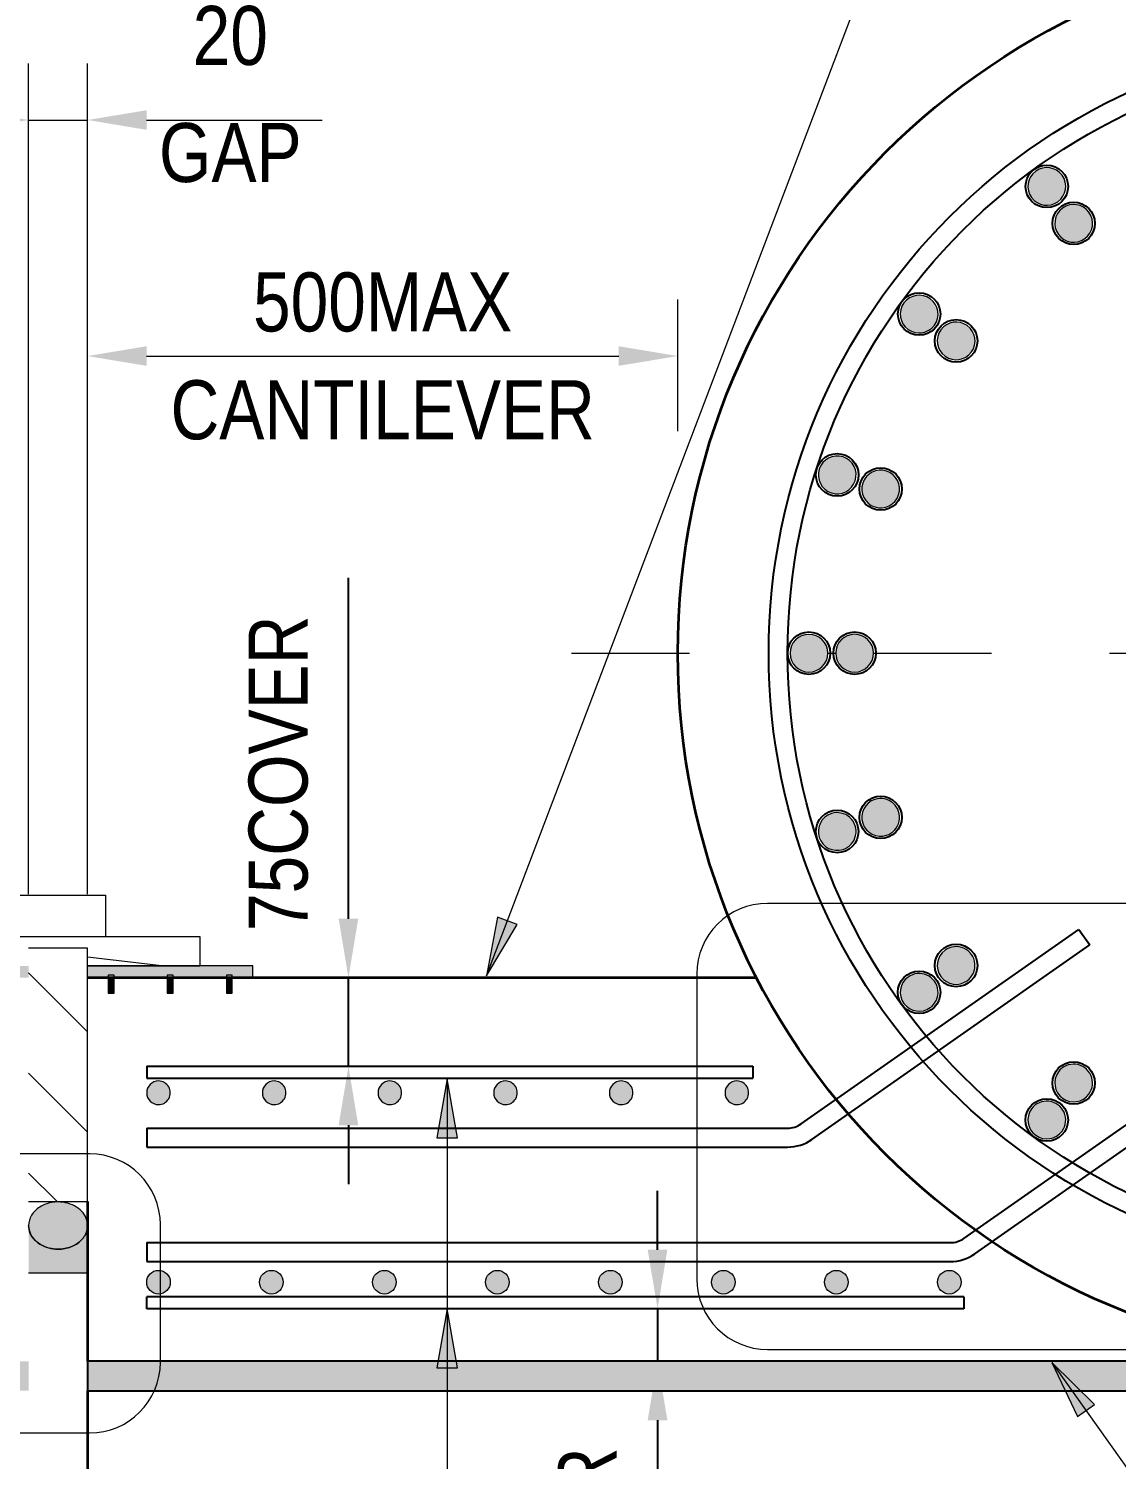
# Model space of a CAD drawing. Header units: metres. Extents: x 0.4 to 22.7, y 0.3 to 4.2.
# Drawn here: x 2.639 to 3.561, y 2.379 to 3.592 of the extents above; entities that cross this region are included whole.
import ezdxf

# ---------------------------------------------------------------- set-up
doc = ezdxf.new("R2010")
doc.units = ezdxf.units.M
doc.linetypes.add('JacobsCenter', pattern=[0.015, 0.009, -0.0015, 0.003, -0.0015])
doc.layers.get('Defpoints').update_dxf_attribs({"color": 41})
for name, color, linetype, lineweight in [('A-ANNO-DIMS', 7, 'Continuous', 9), ('A-ANNO-SYMB', 7, 'Continuous', 9), ('A-DETL', 7, 'Continuous', 13), ('A-DETL-GENF', 7, 'Continuous', 9), ('G-ANNO-TEXT', 7, 'Continuous', 9)]:
    doc.layers.add(name, color=color, linetype=linetype, lineweight=lineweight)
doc.styles.add('Arial Narrow_1', font='ARIALN.TTF', dxfattribs={"height": 0.05})
doc.dimstyles.new('Dimension_Standard_T__mm_', dxfattribs={"dimscale": 0.3048, "dimtxt": 0.051172, "dimasz": 0.164042, "dimexe": 0.15748, "dimexo": 0.098425, "dimgap": 0.065617, "dimtad": 1, "dimdec": 0, "dimlfac": 1000, "dimzin": 0, "dimdsep": 46, "dimtxsty": 'Arial Narrow_1', "dimsah": 1, "dimcen": 0.09, "dimaunit": 1, "dimadec": 4, "dimazin": 0, "dimtfac": 1, "dimtdec": 4, "dimtix": 1, "dimtmove": 0, "dimatfit": 3, "dimfxl": 1, "dimtvp": 1, "dimtolj": 1, "dimtzin": 0, "dimlwd": 18, "dimlwe": 18, "dimarcsym": 2})
doc.dimstyles.new('Dimension_Standard_T__mm__1', dxfattribs={"dimscale": 0.3048, "dimtxt": 0.051172, "dimasz": 0.164042, "dimexe": 0.15748, "dimexo": 0.098425, "dimgap": 0.065617, "dimtad": 1, "dimdec": 0, "dimlfac": 1000, "dimzin": 0, "dimdsep": 46, "dimtxsty": 'Arial Narrow_1', "dimsah": 1, "dimcen": 0.09, "dimaunit": 1, "dimadec": 4, "dimazin": 0, "dimtfac": 1, "dimtdec": 4, "dimtix": 1, "dimtmove": 2, "dimatfit": 3, "dimfxl": 1, "dimtvp": 1, "dimtolj": 1, "dimtzin": 0, "dimlwd": 18, "dimlwe": 18, "dimarcsym": 2})
doc.dimstyles.new('Dimension_Standard_T_REO', dxfattribs={"dimscale": 0.3048, "dimtxt": 0.051172, "dimasz": 0.164042, "dimexe": 0.19685, "dimexo": 0.0625, "dimgap": 0.065617, "dimtad": 1, "dimdec": 0, "dimlfac": 1000, "dimzin": 0, "dimdsep": 46, "dimtxsty": 'Arial Narrow_1', "dimsah": 1, "dimcen": 0.09, "dimaunit": 1, "dimadec": 4, "dimazin": 0, "dimtfac": 1, "dimtdec": 4, "dimtix": 1, "dimtmove": 2, "dimatfit": 3, "dimfxl": 0.19685, "dimfxlon": 1, "dimtvp": 1, "dimtolj": 1, "dimtzin": 0, "dimlwd": 25, "dimlwe": 25, "dimarcsym": 2})

# ---------------------------------------------------------------- blocks, each defined once
blk = doc.blocks.new('S_Det_Reinf_Bar Section_2D - N32-V7-DRG-2873047 - CANTILEVER SHOTCRETE DETAILS AT MOVEMENT JOINTS')
at = {"layer": 'A-DETL-GENF'}
blk.add_hatch(color=256, dxfattribs=at).paths.add_polyline_path([(0, -0.016), (0.0007, -0.0159), (0.0042, -0.0154), (0.008, -0.0138), (0.0114, -0.0112), (0.0142, -0.0072), (0.0156, -0.0034), (0.016, 0.0001), (0.0151, 0.0049), (0.0138, 0.0081), (0.0112, 0.0114), (0.0075, 0.0141), (0.0034, 0.0155), (0.0042, 0.0154), (0.0081, 0.0138), (0.0113, 0.0113), (0.0139, 0.0078), (0.0154, 0.0041), (0.0159, -0.0002), (0.0154, -0.0043), (0.0137, -0.0081), (0.0112, -0.0114), (0.0079, -0.0139), (0.0041, -0.0155), (0, -0.016)])
blk = doc.blocks.new('S_Det_Reinf_Bar Section_2D - N32-V8-DRG-2873047 - CANTILEVER SHOTCRETE DETAILS AT MOVEMENT JOINTS')
at = {"layer": 'A-DETL-GENF'}
blk.add_hatch(color=256, dxfattribs=at).paths.add_polyline_path([(-0.008, -0.0139), (-0.0034, -0.0155), (0.0007, -0.0159), (0.0043, -0.0154), (0.0081, -0.0137), (0.0114, -0.0113), (0.0142, -0.0072), (0.0155, -0.0035), (0.016, 0.0002), (0.0152, 0.0049), (0.0138, 0.0081), (0.0112, 0.0114), (0.008, 0.0139), (0.0035, 0.0155), (-0.0009, 0.0159), (-0.0042, 0.0154), (-0.008, 0.0138), (-0.0113, 0.0113), (-0.0142, 0.0072), (-0.0155, 0.0041), (-0.016, -0.0001), (-0.0151, -0.0049), (-0.0138, -0.0081), (-0.0112, -0.0114), (-0.008, -0.0138)])
at = {"layer": 'A-DETL-GENF', "lineweight": 18}
for start, end in [(360, 180), (180, 360)]:
    blk.add_arc((0, 0), 0.016, start, end, dxfattribs=at)
blk = doc.blocks.new('S_Det_Reinf_Bar Section_2D - N32-V2-DRG-2873047 - CANTILEVER SHOTCRETE DETAILS AT MOVEMENT JOINTS')
at = {"layer": 'A-DETL-GENF'}
blk.add_hatch(color=256, dxfattribs=at).paths.add_polyline_path([(0, -0.016), (0.0041, -0.0155), (0.008, -0.0139), (0.0113, -0.0113), (0.0139, -0.008), (0.0155, -0.0041), (0.016, 0), (0.0155, 0.0041), (0.0139, 0.008), (0.0113, 0.0113), (0.008, 0.0139), (0.0041, 0.0155), (0, 0.016), (-0.0041, 0.0155), (-0.008, 0.0139), (-0.0113, 0.0113), (-0.0139, 0.008), (-0.0155, 0.0041), (-0.016, 0), (-0.0155, -0.0041), (-0.0139, -0.008), (-0.0113, -0.0113), (-0.008, -0.0139), (-0.0041, -0.0155)])
at = {"layer": 'A-DETL-GENF', "lineweight": 18}
for start, end in [(360, 180), (180, 360)]:
    blk.add_arc((0, 0), 0.016, start, end, dxfattribs=at)
blk = doc.blocks.new('S_Det_Reinf_Bar Section_2D - N32-V9-DRG-2873047 - CANTILEVER SHOTCRETE DETAILS AT MOVEMENT JOINTS')
at = {"layer": 'A-DETL-GENF'}
blk.add_hatch(color=256, dxfattribs=at).paths.add_polyline_path([(0, -0.016), (0, -0.016), (0.0042, -0.0154), (0.0086, -0.0134), (0.0114, -0.0112), (0.0139, -0.0079), (0.0155, -0.004), (0.016, 0.0001), (0.0151, 0.0049), (0.0138, 0.0081), (0.0112, 0.0114), (0.0079, 0.0139), (0.0041, 0.0155), (0.0042, 0.0154), (0.0081, 0.0138), (0.0113, 0.0113), (0.0139, 0.0078), (0.0154, 0.0041), (0.0159, -0.0007), (0.0151, -0.0049), (0.0137, -0.0081), (0.0106, -0.0118), (0.0072, -0.0142), (0.0035, -0.0155), (0, -0.016)])
blk = doc.blocks.new('S_Det_Reinf_Bar Section_2D - N32-V6-DRG-2873047 - CANTILEVER SHOTCRETE DETAILS AT MOVEMENT JOINTS')
at = {"layer": 'A-DETL-GENF'}
blk.add_hatch(color=256, dxfattribs=at).paths.add_polyline_path([(-0.0041, -0.0155), (0.0001, -0.016), (0.0043, -0.0154), (0.0081, -0.0137), (0.0114, -0.0112), (0.014, -0.0076), (0.0155, -0.0041), (0.016, 0.0002), (0.0155, 0.0041), (0.0138, 0.0081), (0.0112, 0.0114), (0.008, 0.0139), (0.0041, 0.0155), (0, 0.016), (-0.0042, 0.0154), (-0.008, 0.0138), (-0.0113, 0.0113), (-0.0139, 0.0079), (-0.0155, 0.004), (-0.016, -0.0001), (-0.0154, -0.0043), (-0.0138, -0.0081), (-0.0107, -0.0118), (-0.0079, -0.0139), (-0.0042, -0.0154)])
at = {"layer": 'A-DETL-GENF', "lineweight": 18}
for start, end in [(360, 180), (180, 360)]:
    blk.add_arc((0, 0), 0.016, start, end, dxfattribs=at)
blk = doc.blocks.new('S_Det_Reinf_Bar Section_2D - N32-V10-DRG-2873047 - CANTILEVER SHOTCRETE DETAILS AT MOVEMENT JOINTS')
at = {"layer": 'A-DETL-GENF'}
blk.add_hatch(color=256, dxfattribs=at).paths.add_polyline_path([(-0.0139, -0.008), (-0.0113, -0.0113), (-0.0078, -0.014), (-0.0041, -0.0155), (0, -0.016), (0.0041, -0.0155), (0.008, -0.0139), (0.0113, -0.0113), (0.014, -0.0076), (0.0155, -0.0041), (0.0159, 0.0008), (0.0155, 0.0041), (0.0139, 0.008), (0.0113, 0.0113), (0.008, 0.0139), (0.0041, 0.0155), (-0.0006, 0.0159), (-0.0041, 0.0155), (-0.008, 0.0139), (-0.0113, 0.0113), (-0.0139, 0.008), (-0.0155, 0.0041), (-0.016, 0), (-0.0155, -0.0041)])
at = {"layer": 'A-DETL-GENF', "lineweight": 18}
for start, end in [(360, 180), (180, 360)]:
    blk.add_arc((0, 0), 0.016, start, end, dxfattribs=at)
blk = doc.blocks.new('S_Det_Reinf_Bar Section_2D - N32-V11-DRG-2873047 - CANTILEVER SHOTCRETE DETAILS AT MOVEMENT JOINTS')
at = {"layer": 'A-DETL-GENF'}
h = blk.add_hatch(color=256, dxfattribs=at)
h.paths.add_polyline_path([(0.0154, 0.0043), (0.0138, 0.0081), (0.0112, 0.0114), (0.0079, 0.0139), (0.0041, 0.0155), (0.0042, 0.0154), (0.0081, 0.0138), (0.0113, 0.0113), (0.0139, 0.0078), (0.0154, 0.0041)])
h.paths.add_polyline_path([(0, -0.016), (0, -0.016), (0.0042, -0.0154), (0.008, -0.0138), (0.0114, -0.0112), (0.0139, -0.0079), (0.0155, -0.004), (0.016, 0.0003), (0.0159, -0.0002), (0.0154, -0.0042), (0.0137, -0.0081), (0.0112, -0.0114), (0.0079, -0.0139), (0.0041, -0.0155), (0, -0.016)])
blk = doc.blocks.new('S_Det_Reinf_Bar Section_2D - N32-V12-DRG-2873047 - CANTILEVER SHOTCRETE DETAILS AT MOVEMENT JOINTS')
at = {"layer": 'A-DETL-GENF'}
blk.add_hatch(color=256, dxfattribs=at).paths.add_polyline_path([(-0.016, 0), (-0.0154, -0.0043), (-0.0138, -0.0081), (-0.0112, -0.0114), (-0.0072, -0.0142), (-0.0041, -0.0155), (0.0001, -0.016), (0.0043, -0.0154), (0.0081, -0.0137), (0.0114, -0.0113), (0.014, -0.0078), (0.0155, -0.0039), (0.016, 0.0002), (0.0155, 0.0041), (0.0138, 0.0081), (0.0112, 0.0114), (0.008, 0.0139), (0.0041, 0.0155), (0, 0.016), (-0.0042, 0.0154), (-0.008, 0.0138), (-0.0113, 0.0113), (-0.0139, 0.0079), (-0.0155, 0.0041), (-0.016, 0.0003)])
at = {"layer": 'A-DETL-GENF', "lineweight": 18}
for start, end in [(360, 180), (180, 360)]:
    blk.add_arc((0, 0), 0.016, start, end, dxfattribs=at)
blk = doc.blocks.new('S_Det_Reinf_Bar Section_2D - N32-V13-DRG-2873047 - CANTILEVER SHOTCRETE DETAILS AT MOVEMENT JOINTS')
at = {"layer": 'A-DETL-GENF'}
blk.add_hatch(color=256, dxfattribs=at).paths.add_polyline_path([(0, 0.016), (0.0042, 0.0154), (0.0081, 0.0138), (0.0113, 0.0113), (0.0139, 0.0078), (0.0154, 0.0041), (0.0159, -0.0002), (0.0154, -0.0042), (0.0137, -0.0081), (0.0112, -0.0114), (0.0079, -0.0139), (0.0041, -0.0155), (0.0042, -0.0154), (0.008, -0.0138), (0.0114, -0.0112), (0.0139, -0.0079), (0.0155, -0.004), (0.016, 0.0001), (0.0154, 0.0043), (0.0138, 0.0081), (0.0112, 0.0114), (0.0079, 0.0139), (0.0041, 0.0155), (0, 0.016)])
at = {"layer": 'A-DETL-GENF', "lineweight": 18}
blk.add_arc((0, 0), 0.016, 59.623, 60, dxfattribs=at)
blk = doc.blocks.new('S_Det_Reinf_Bar Section_2D - N32-V14-DRG-2873047 - CANTILEVER SHOTCRETE DETAILS AT MOVEMENT JOINTS')
at = {"layer": 'A-DETL-GENF'}
blk.add_hatch(color=256, dxfattribs=at).paths.add_polyline_path([(0, 0.016), (0.0042, 0.0154), (0.0081, 0.0138), (0.0113, 0.0113), (0.0139, 0.0078), (0.0154, 0.0041), (0.0159, -0.0002), (0.0154, -0.0043), (0.0137, -0.0081), (0.0112, -0.0114), (0.0079, -0.0139), (0.0041, -0.0155), (0.0042, -0.0154), (0.008, -0.0138), (0.0114, -0.0112), (0.0142, -0.0072), (0.0156, -0.0034), (0.016, 0.0001), (0.0151, 0.0049), (0.0138, 0.0081), (0.0112, 0.0114), (0.0075, 0.0141), (0.0034, 0.0155), (0, 0.016)])
blk = doc.blocks.new('S_Det_Reinf_Bar Section_2D - N32-V15-DRG-2873047 - CANTILEVER SHOTCRETE DETAILS AT MOVEMENT JOINTS')
at = {"layer": 'A-DETL-GENF'}
blk.add_hatch(color=256, dxfattribs=at).paths.add_polyline_path([(-0.0139, 0.008), (-0.0155, 0.0041), (-0.016, -0.0001), (-0.0151, -0.0049), (-0.0138, -0.0081), (-0.0112, -0.0114), (-0.0079, -0.0139), (-0.0034, -0.0155), (0.0008, -0.0159), (0.0043, -0.0154), (0.0081, -0.0137), (0.0114, -0.0113), (0.0142, -0.0072), (0.0155, -0.0035), (0.016, 0.0002), (0.0152, 0.0049), (0.0138, 0.0081), (0.0112, 0.0114), (0.008, 0.0139), (0.0035, 0.0155), (-0.0009, 0.0159), (-0.0042, 0.0154), (-0.008, 0.0138), (-0.0113, 0.0113), (-0.0132, 0.0088)])
at = {"layer": 'A-DETL-GENF', "lineweight": 18}
for start, end in [(360, 180), (180, 360)]:
    blk.add_arc((0, 0), 0.016, start, end, dxfattribs=at)
blk = doc.blocks.new('S_Det_Reinf_Bar Section_2D - N32-V16-DRG-2873047 - CANTILEVER SHOTCRETE DETAILS AT MOVEMENT JOINTS')
at = {"layer": 'A-DETL-GENF'}
blk.add_hatch(color=256, dxfattribs=at).paths.add_polyline_path([(-0.0139, 0.008), (-0.0155, 0.0041), (-0.016, 0), (-0.0155, -0.0041), (-0.0139, -0.008), (-0.0113, -0.0113), (-0.008, -0.0139), (-0.0035, -0.0155), (0.0007, -0.0159), (0.0041, -0.0155), (0.008, -0.0139), (0.0113, -0.0113), (0.0142, -0.0072), (0.0155, -0.0035), (0.016, 0), (0.0152, 0.0049), (0.0139, 0.008), (0.0113, 0.0113), (0.008, 0.0139), (0.0035, 0.0155), (0, 0.016), (-0.0041, 0.0155), (-0.008, 0.0139), (-0.0113, 0.0113)])
at = {"layer": 'A-DETL-GENF', "lineweight": 18}
for start, end in [(360, 180), (180, 360)]:
    blk.add_arc((0, 0), 0.016, start, end, dxfattribs=at)
blk = doc.blocks.new('S_Det_Reinf_Bar Section_2D - N32-V17-DRG-2873047 - CANTILEVER SHOTCRETE DETAILS AT MOVEMENT JOINTS')
at = {"layer": 'A-DETL-GENF'}
blk.add_hatch(color=256, dxfattribs=at).paths.add_polyline_path([(0, 0.016), (0.0042, 0.0154), (0.0081, 0.0138), (0.0113, 0.0113), (0.014, 0.0077), (0.0154, 0.0041), (0.0159, -0.0007), (0.0151, -0.0049), (0.0137, -0.0081), (0.0106, -0.0118), (0.0072, -0.0142), (0.0041, -0.0155), (0.0042, -0.0154), (0.0086, -0.0134), (0.0114, -0.0112), (0.0139, -0.0079), (0.0155, -0.004), (0.016, 0.0001), (0.0154, 0.0043), (0.0138, 0.0081), (0.0112, 0.0114), (0.0079, 0.0139), (0.0041, 0.0155), (0, 0.016)])
at = {"layer": 'A-DETL-GENF', "lineweight": 18}
blk.add_arc((0, 0), 0.016, 344.7833, 345, dxfattribs=at)
blk = doc.blocks.new('Repeating Detail - Reo Dot_Scale 20_Section-1695671-DRG-2873047 - CANTILEVER SHOTCRETE DETAILS AT MOVEMENT JOINTS')
at = {"layer": 'A-DETL-GENF'}
for points in [[(0.01, 0.67), (0.0097, 0.6674), (0.0087, 0.665), (0.0071, 0.6629), (0.005, 0.6613), (0.0026, 0.6603), (0, 0.66), (-0.0026, 0.6603), (-0.005, 0.6613), (-0.0071, 0.6629), (-0.0087, 0.665), (-0.0097, 0.6674), (-0.01, 0.67), (-0.0097, 0.6726), (-0.0087, 0.675), (-0.0071, 0.6771), (-0.005, 0.6787), (-0.0026, 0.6797), (0, 0.68), (0.0026, 0.6797), (0.005, 0.6787), (0.0071, 0.6771), (0.0087, 0.675), (0.0097, 0.6726)], [(0.01, 0.5743), (0.0097, 0.5717), (0.0087, 0.5693), (0.0071, 0.5672), (0.005, 0.5656), (0.0026, 0.5646), (0, 0.5643), (-0.0026, 0.5646), (-0.005, 0.5656), (-0.0071, 0.5672), (-0.0087, 0.5693), (-0.0097, 0.5717), (-0.01, 0.5743), (-0.0097, 0.5769), (-0.0087, 0.5793), (-0.0071, 0.5814), (-0.005, 0.5829), (-0.0026, 0.5839), (0, 0.5843), (0.0026, 0.5839), (0.005, 0.5829), (0.0071, 0.5814), (0.0087, 0.5793), (0.0097, 0.5769)], [(0.01, 0.4786), (0.0097, 0.476), (0.0087, 0.4736), (0.0071, 0.4715), (0.005, 0.4699), (0.0026, 0.4689), (0, 0.4686), (-0.0026, 0.4689), (-0.005, 0.4699), (-0.0071, 0.4715), (-0.0087, 0.4736), (-0.0097, 0.476), (-0.01, 0.4786), (-0.0097, 0.4812), (-0.0087, 0.4836), (-0.0071, 0.4856), (-0.005, 0.4872), (-0.0026, 0.4882), (0, 0.4886), (0.0026, 0.4882), (0.005, 0.4872), (0.0071, 0.4856), (0.0087, 0.4836), (0.0097, 0.4812)], [(0.01, 0.3829), (0.0097, 0.3803), (0.0087, 0.3779), (0.0071, 0.3758), (0.005, 0.3742), (0.0026, 0.3732), (0, 0.3729), (-0.0026, 0.3732), (-0.005, 0.3742), (-0.0071, 0.3758), (-0.0087, 0.3779), (-0.0097, 0.3803), (-0.01, 0.3829), (-0.0097, 0.3854), (-0.0087, 0.3879), (-0.0071, 0.3899), (-0.005, 0.3915), (-0.0026, 0.3925), (0, 0.3929), (0.0026, 0.3925), (0.005, 0.3915), (0.0071, 0.3899), (0.0087, 0.3879), (0.0097, 0.3854)], [(0.01, 0.2871), (0.0097, 0.2846), (0.0087, 0.2821), (0.0071, 0.2801), (0.005, 0.2785), (0.0026, 0.2775), (0, 0.2771), (-0.0026, 0.2775), (-0.005, 0.2785), (-0.0071, 0.2801), (-0.0087, 0.2821), (-0.0097, 0.2846), (-0.01, 0.2871), (-0.0097, 0.2897), (-0.0087, 0.2921), (-0.0071, 0.2942), (-0.005, 0.2958), (-0.0026, 0.2968), (0, 0.2971), (0.0026, 0.2968), (0.005, 0.2958), (0.0071, 0.2942), (0.0087, 0.2921), (0.0097, 0.2897)], [(0.01, 0.1914), (0.0097, 0.1888), (0.0087, 0.1864), (0.0071, 0.1844), (0.005, 0.1828), (0.0026, 0.1818), (0, 0.1814), (-0.0026, 0.1818), (-0.005, 0.1828), (-0.0071, 0.1844), (-0.0087, 0.1864), (-0.0097, 0.1888), (-0.01, 0.1914), (-0.0097, 0.194), (-0.0087, 0.1964), (-0.0071, 0.1985), (-0.005, 0.2001), (-0.0026, 0.2011), (0, 0.2014), (0.0026, 0.2011), (0.005, 0.2001), (0.0071, 0.1985), (0.0087, 0.1964), (0.0097, 0.194)], [(0.01, 0.0957), (0.0097, 0.0931), (0.0087, 0.0907), (0.0071, 0.0886), (0.005, 0.0871), (0.0026, 0.0861), (0, 0.0857), (-0.0026, 0.0861), (-0.005, 0.0871), (-0.0071, 0.0886), (-0.0087, 0.0907), (-0.0097, 0.0931), (-0.01, 0.0957), (-0.0097, 0.0983), (-0.0087, 0.1007), (-0.0071, 0.1028), (-0.005, 0.1044), (-0.0026, 0.1054), (0, 0.1057), (0.0026, 0.1054), (0.005, 0.1044), (0.0071, 0.1028), (0.0087, 0.1007), (0.0097, 0.0983)], [(0.01, 0), (0.0097, -0.0026), (0.0087, -0.005), (0.0071, -0.0071), (0.005, -0.0087), (0.0026, -0.0097), (0, -0.01), (-0.0026, -0.0097), (-0.005, -0.0087), (-0.0071, -0.0071), (-0.0087, -0.005), (-0.0097, -0.0026), (-0.01, 0), (-0.0097, 0.0026), (-0.0087, 0.005), (-0.0071, 0.0071), (-0.005, 0.0087), (-0.0026, 0.0097), (0, 0.01), (0.0026, 0.0097), (0.005, 0.0087), (0.0071, 0.0071), (0.0087, 0.005), (0.0097, 0.0026)]]:
    blk.add_hatch(color=256, dxfattribs=at).paths.add_polyline_path(points)
for centre, start, end in [((0, 0.67), 360, 180), ((0, 0.67), 180, 360), ((0, 0.5743), 360, 180), ((0, 0.5743), 180, 360), ((0, 0.4786), 360, 180), ((0, 0.4786), 180, 360), ((0, 0.3829), 360, 180), ((0, 0.3829), 180, 360), ((0, 0.2871), 360, 180), ((0, 0.2871), 180, 360), ((0, 0.1914), 360, 180), ((0, 0.1914), 180, 360), ((0, 0.0957), 360, 180), ((0, 0.0957), 180, 360), ((0, 0), 360, 180), ((0, 0), 180, 360)]:
    blk.add_arc(centre, 0.01, start, end, dxfattribs=at)
blk = doc.blocks.new('Repeating Detail - Reo Dot_Scale 20_Section-V31-DRG-2873047 - CANTILEVER SHOTCRETE DETAILS AT MOVEMENT JOINTS')
at = {"layer": 'A-DETL-GENF'}
for points in [[(-0.01, 0.49), (-0.0097, 0.4874), (-0.0087, 0.485), (-0.0071, 0.4829), (-0.005, 0.4813), (-0.0026, 0.4803), (0, 0.48), (0.0026, 0.4803), (0.005, 0.4813), (0.0071, 0.4829), (0.0087, 0.485), (0.0097, 0.4874), (0.01, 0.49), (0.0097, 0.4926), (0.0087, 0.495), (0.0071, 0.4971), (0.005, 0.4987), (0.0026, 0.4997), (0, 0.5), (-0.0026, 0.4997), (-0.005, 0.4987), (-0.0071, 0.4971), (-0.0087, 0.495), (-0.0097, 0.4926)], [(-0.01, 0.392), (-0.0097, 0.3894), (-0.0087, 0.387), (-0.0071, 0.3849), (-0.005, 0.3833), (-0.0026, 0.3823), (0, 0.382), (0.0026, 0.3823), (0.005, 0.3833), (0.0071, 0.3849), (0.0087, 0.387), (0.0097, 0.3894), (0.01, 0.392), (0.0097, 0.3946), (0.0087, 0.397), (0.0071, 0.3991), (0.005, 0.4007), (0.0026, 0.4017), (0, 0.402), (-0.0026, 0.4017), (-0.005, 0.4007), (-0.0071, 0.3991), (-0.0087, 0.397), (-0.0097, 0.3946)], [(-0.01, 0.294), (-0.0097, 0.2914), (-0.0087, 0.289), (-0.0071, 0.2869), (-0.005, 0.2853), (-0.0026, 0.2843), (0, 0.284), (0.0026, 0.2843), (0.005, 0.2853), (0.0071, 0.2869), (0.0087, 0.289), (0.0097, 0.2914), (0.01, 0.294), (0.0097, 0.2966), (0.0087, 0.299), (0.0071, 0.3011), (0.005, 0.3027), (0.0026, 0.3037), (0, 0.304), (-0.0026, 0.3037), (-0.005, 0.3027), (-0.0071, 0.3011), (-0.0087, 0.299), (-0.0097, 0.2966)], [(-0.01, 0.196), (-0.0097, 0.1934), (-0.0087, 0.191), (-0.0071, 0.1889), (-0.005, 0.1873), (-0.0026, 0.1863), (0, 0.186), (0.0026, 0.1863), (0.005, 0.1873), (0.0071, 0.1889), (0.0087, 0.191), (0.0097, 0.1934), (0.01, 0.196), (0.0097, 0.1986), (0.0087, 0.201), (0.0071, 0.2031), (0.005, 0.2047), (0.0026, 0.2057), (0, 0.206), (-0.0026, 0.2057), (-0.005, 0.2047), (-0.0071, 0.2031), (-0.0087, 0.201), (-0.0097, 0.1986)], [(-0.01, 0.098), (-0.0097, 0.0954), (-0.0087, 0.093), (-0.0071, 0.0909), (-0.005, 0.0893), (-0.0026, 0.0883), (0, 0.088), (0.0026, 0.0883), (0.005, 0.0893), (0.0071, 0.0909), (0.0087, 0.093), (0.0097, 0.0954), (0.01, 0.098), (0.0097, 0.1006), (0.0087, 0.103), (0.0071, 0.1051), (0.005, 0.1067), (0.0026, 0.1077), (0, 0.108), (-0.0026, 0.1077), (-0.005, 0.1067), (-0.0071, 0.1051), (-0.0087, 0.103), (-0.0097, 0.1006)], [(-0.01, 0), (-0.0097, -0.0026), (-0.0087, -0.005), (-0.0071, -0.0071), (-0.005, -0.0087), (-0.0026, -0.0097), (0, -0.01), (0.0026, -0.0097), (0.005, -0.0087), (0.0071, -0.0071), (0.0087, -0.005), (0.0097, -0.0026), (0.01, 0), (0.0097, 0.0026), (0.0087, 0.005), (0.0071, 0.0071), (0.005, 0.0087), (0.0026, 0.0097), (0, 0.01), (-0.0026, 0.0097), (-0.005, 0.0087), (-0.0071, 0.0071), (-0.0087, 0.005), (-0.0097, 0.0026)]]:
    blk.add_hatch(color=256, dxfattribs=at).paths.add_polyline_path(points)
for centre, start, end in [((0, 0.49), 360, 180), ((0, 0.49), 180, 360), ((0, 0.392), 360, 180), ((0, 0.392), 180, 360), ((0, 0.294), 360, 180), ((0, 0.294), 180, 360), ((0, 0.196), 360, 180), ((0, 0.196), 180, 360), ((0, 0.098), 360, 180), ((0, 0.098), 180, 360), ((0, 0), 360, 180), ((0, 0), 180, 360)]:
    blk.add_arc(centre, 0.01, start, end, dxfattribs=at)
blk = doc.blocks.new('DIMBLOCK1-DRG-2873047 - CANTILEVER SHOTCRETE DETAILS AT MOVEMENT JOINTS')
at = {"layer": 'A-ANNO-DIMS', "color": 0, "lineweight": 18, "transparency": 16777216}
for p, q in [((2.6885, 2.8589), (2.6885, 3.3628)), ((3.1885, 3.2512), (3.1885, 3.3628)), ((2.7385, 3.3148), (3.1385, 3.3148))]:
    blk.add_line(p, q, dxfattribs=at)
at = {"layer": 'A-ANNO-DIMS', "color": 0, "transparency": 16777216}
for points in [[(2.7385, 3.3231), (2.7385, 3.3065), (2.6885, 3.3148)], [(3.1385, 3.3231), (3.1385, 3.3065), (3.1885, 3.3148)]]:
    blk.add_solid(points, dxfattribs=at)
at = {"layer": 'Defpoints', "color": 0, "transparency": 16777216}
for p in [(3.1885, 3.3148), (3.1885, 3.2212), (2.6885, 2.8289)]:
    blk.add_point(p, dxfattribs=at)
at = {"layer": 'A-ANNO-DIMS', "color": 0, "lineweight": 18, "transparency": 16777216, "char_height": 0.05, "width": 0.43179, "attachment_point": 5, "style": 'Arial Narrow_1'}
for s, insert in [('\\A1;500MAX', (2.9385, 3.3603)), ('\\A1;CANTILEVER', (2.9385, 3.2689))]:
    blk.add_mtext(s, dxfattribs=dict(at, insert=insert))
blk = doc.blocks.new('DIMBLOCK2-DRG-2873047 - CANTILEVER SHOTCRETE DETAILS AT MOVEMENT JOINTS')
at = {"layer": 'A-ANNO-DIMS', "color": 0, "lineweight": 18, "transparency": 16777216}
for p, q in [((2.6385, 2.8589), (2.6385, 3.5628)), ((2.6885, 2.8589), (2.6885, 3.5628)), ((2.5885, 3.5148), (2.5385, 3.5148)), ((2.6385, 3.5148), (2.6885, 3.5148)), ((2.7385, 3.5148), (2.7885, 3.5148))]:
    blk.add_line(p, q, dxfattribs=at)
at = {"layer": 'A-ANNO-DIMS', "color": 0, "transparency": 16777216}
for points in [[(2.5885, 3.5231), (2.5885, 3.5065), (2.6385, 3.5148)], [(2.7385, 3.5231), (2.7385, 3.5065), (2.6885, 3.5148)]]:
    blk.add_solid(points, dxfattribs=at)
at = {"layer": 'Defpoints', "color": 0, "transparency": 16777216}
for p in [(2.6885, 3.5148), (2.6385, 2.8289), (2.6885, 2.8289)]:
    blk.add_point(p, dxfattribs=at)
at = {"layer": 'A-ANNO-DIMS', "color": 0, "lineweight": 18, "transparency": 16777216, "insert": (2.8094, 3.5861), "char_height": 0.05, "width": 0.14523, "attachment_point": 5, "line_spacing_factor": 0.974696, "style": 'Arial Narrow_1'}
blk.add_mtext('\\A1;20\u200e', dxfattribs=at)
at = {"layer": 'A-ANNO-DIMS', "color": 0, "lineweight": 18, "transparency": 16777216, "insert": (2.8094, 3.4869), "char_height": 0.05, "width": 0.14523, "attachment_point": 5, "style": 'Arial Narrow_1'}
blk.add_mtext('\\A1;GAP', dxfattribs=at)
blk = doc.blocks.new('DIMBLOCK3-DRG-2873047 - CANTILEVER SHOTCRETE DETAILS AT MOVEMENT JOINTS')
at = {"layer": 'A-ANNO-DIMS', "color": 0, "lineweight": 25, "transparency": 16777216}
for p, q in [((2.9095, 2.838), (2.9095, 2.888)), ((2.8866, 2.788), (2.9695, 2.788)), ((2.9095, 2.713), (2.9095, 2.788)), ((2.8866, 2.713), (2.9695, 2.713)), ((2.9095, 2.663), (2.9095, 2.613))]:
    blk.add_line(p, q, dxfattribs=at)
at = {"layer": 'A-ANNO-DIMS', "color": 0, "transparency": 16777216}
for points in [[(2.9012, 2.838), (2.9178, 2.838), (2.9095, 2.788)], [(2.9012, 2.663), (2.9178, 2.663), (2.9095, 2.713)]]:
    blk.add_solid(points, dxfattribs=at)
at = {"layer": 'Defpoints', "color": 0, "transparency": 16777216}
for p in [(2.8495, 2.788), (2.9095, 2.788), (2.8495, 2.713)]:
    blk.add_point(p, dxfattribs=at)
at = {"layer": 'A-ANNO-DIMS', "color": 0, "lineweight": 25, "transparency": 16777216, "insert": (2.8249, 2.8276), "char_height": 0.05, "width": 0.340169, "attachment_point": 1, "rotation": 90, "line_spacing_factor": 0.974696, "style": 'Arial Narrow_1'}
blk.add_mtext('\\A1;75COVER', dxfattribs=at)
blk = doc.blocks.new('DIMBLOCK4-DRG-2873047 - CANTILEVER SHOTCRETE DETAILS AT MOVEMENT JOINTS')
at = {"layer": 'A-ANNO-DIMS', "color": 0, "lineweight": 25, "transparency": 16777216}
for p, q in [((3.1714, 2.5575), (3.1714, 2.6075)), ((3.1849, 2.5075), (3.1114, 2.5075)), ((3.1714, 2.5075), (3.1714, 2.463)), ((3.1849, 2.463), (3.1114, 2.463)), ((3.1714, 2.413), (3.1714, 2.363))]:
    blk.add_line(p, q, dxfattribs=at)
at = {"layer": 'A-ANNO-DIMS', "color": 0, "transparency": 16777216}
for points in [[(3.163, 2.5575), (3.1797, 2.5575), (3.1714, 2.5075)], [(3.163, 2.413), (3.1797, 2.413), (3.1714, 2.463)]]:
    blk.add_solid(points, dxfattribs=at)
at = {"layer": 'Defpoints', "color": 0, "transparency": 16777216}
for p in [(3.2314, 2.5075), (3.1714, 2.463), (3.2314, 2.463)]:
    blk.add_point(p, dxfattribs=at)
at = {"layer": 'A-ANNO-DIMS', "color": 0, "lineweight": 25, "transparency": 16777216, "insert": (3.0867, 2.1227), "char_height": 0.05, "width": 0.340169, "attachment_point": 1, "rotation": 90, "line_spacing_factor": 0.974696, "style": 'Arial Narrow_1'}
blk.add_mtext('\\A1;45COVER', dxfattribs=at)

msp = doc.modelspace()

# ---------------------------------------------------------------- hatches: boundary and pattern name
at = {"layer": 'A-DETL-GENF', "true_color": 0x808080}
h = msp.add_hatch(color=8, dxfattribs=at)
h.paths.add_polyline_path([(3.7885465, 2.4379995), (3.8332463, 2.4396061), (3.8774933, 2.4443611), (3.9213986, 2.4522887), (3.9646294, 2.4633164), (4.0069595, 2.4774116), (4.0481809, 2.4944795), (4.0880742, 2.5144555), (4.126447, 2.5372161), (4.1630914, 2.5626661), (4.1978345, 2.590656), (4.230484, 2.6210621), (4.26089, 2.6537116), (4.2888799, 2.6884546), (4.31433, 2.725099), (4.3370906, 2.7634718), (4.3570665, 2.8033651), (4.3741344, 2.8445865), (4.3882296, 2.8869167), (4.3992574, 2.9301475), (4.4071849, 2.9740527), (4.4120042, 3.0200878), (4.4135465, 3.0629995), (4.3885465, 3.0629995), (4.3868121, 3.0182998), (4.3824394, 2.9776106), (4.374829, 2.9354616), (4.3642423, 2.89396), (4.3507109, 2.8533231), (4.3343257, 2.8137505), (4.3151488, 2.7754529), (4.2932987, 2.738615), (4.2688666, 2.7034364), (4.2419963, 2.6700831), (4.2128065, 2.6387396), (4.181463, 2.6095498), (4.1481096, 2.5826794), (4.112931, 2.5582474), (4.0760931, 2.5363973), (4.0377955, 2.5172203), (3.998223, 2.5008352), (3.9575861, 2.4873037), (3.9160845, 2.4767171), (3.8739354, 2.4691067), (3.8314583, 2.4645418), (3.7885465, 2.4629995), (2.6885465, 2.4629995), (2.6885465, 2.4379995), (3.5377341, 2.4379995)])
h.paths.add_polyline_path([(2.6385465, 2.4379995), (2.6385465, 2.4629995), (1.7385465, 2.4629995), (1.6992108, 2.4645412), (1.6638312, 2.4683433), (1.6269508, 2.4750024), (1.5906369, 2.4842657), (1.5550796, 2.4961057), (1.5204537, 2.5104427), (1.4869433, 2.5272225), (1.4527451, 2.5477061), (1.4239288, 2.5677195), (1.3947447, 2.591231), (1.3673191, 2.6167721), (1.341778, 2.6441976), (1.3182665, 2.6733818), (1.2968884, 2.7041631), (1.2777696, 2.7363963), (1.2609897, 2.7699066), (1.2466527, 2.8045326), (1.2348127, 2.8400899), (1.2255494, 2.8764038), (1.2188903, 2.9132842), (1.2148961, 2.9504518), (1.2135465, 2.9879995), (1.1885465, 2.9879995), (1.1899603, 2.9486638), (1.1941447, 2.9097264), (1.201121, 2.8710897), (1.2108254, 2.8330466), (1.2232292, 2.7957961), (1.2382489, 2.7595213), (1.2558278, 2.7244151), (1.2758571, 2.6906471), (1.2982531, 2.6584), (1.3228843, 2.6278261), (1.3496416, 2.5990946), (1.3783731, 2.5723373), (1.410912, 2.5463414), (1.4411941, 2.5253101), (1.4749622, 2.5052808), (1.5100683, 2.4877019), (1.5463431, 2.4726822), (1.5835936, 2.4602784), (1.6216368, 2.450574), (1.6602734, 2.4435977), (1.7009988, 2.4393491), (1.7385465, 2.4379995), (2.6059131, 2.4379995)])
at = {"layer": 'A-DETL-GENF'}
h = msp.add_hatch(dxfattribs=at)
h.set_pattern_fill('FP_1', color=256, style=0, pattern_type=2)
h.set_pattern_definition([(135, (0, 0), (-0.0424264, -0.0424264), [])])
h.paths.add_polyline_path([(2.6885465, 2.5982965), (2.6885465, 2.8129995), (2.6385465, 2.8129995), (2.6385465, 2.5982965)])
at = {"layer": 'A-DETL-GENF', "true_color": 0x808080}
h = msp.add_hatch(color=8, dxfattribs=at)
h.paths.add_polyline_path([(2.5210465, 2.7879995), (2.6385465, 2.7879995), (2.6385465, 2.7979995), (2.4985465, 2.7979995), (2.4985465, 2.7879995), (2.5160465, 2.7879995)])
h.paths.add_polyline_path([(2.7110465, 2.7879995), (2.8285465, 2.7879995), (2.8285465, 2.7979995), (2.6885465, 2.7979995), (2.6885465, 2.7879995), (2.7060465, 2.7879995)])
for points in [[(2.7110465, 2.7750579), (2.7110465, 2.7879995), (2.7060465, 2.7879995), (2.7060465, 2.7750579)], [(2.7610465, 2.7750579), (2.7610465, 2.7879995), (2.7560465, 2.7879995), (2.7560465, 2.7750579)], [(2.8110465, 2.7750579), (2.8110465, 2.7879995), (2.8060465, 2.7879995), (2.8060465, 2.7750579)]]:
    msp.add_hatch(color=8, dxfattribs=at).paths.add_polyline_path(points)
at = {"layer": 'A-DETL-GENF', "true_color": 0xeeeeee}
msp.add_hatch(color=7, dxfattribs=at).paths.add_polyline_path([(2.6635465, 2.5579995), (2.6691096, 2.558501), (2.6743936, 2.5599801), (2.6791338, 2.5623629), (2.6830923, 2.5655297), (2.6860708, 2.5693218), (2.6879197, 2.5735491), (2.6885465, 2.5779995), (2.6879197, 2.5824499), (2.6860708, 2.5866772), (2.6830923, 2.5904693), (2.6791338, 2.5936362), (2.6743936, 2.5960189), (2.6691096, 2.5974981), (2.6635465, 2.5979995), (2.6579835, 2.5974981), (2.6526994, 2.5960189), (2.6479593, 2.5936362), (2.6440008, 2.5904693), (2.6410223, 2.5866772), (2.6391733, 2.5824499), (2.6385465, 2.5779995), (2.6391733, 2.5735491), (2.6410223, 2.5693218), (2.6440008, 2.5655297), (2.6479593, 2.5623629), (2.6526994, 2.5599801), (2.6579835, 2.558501)])
at = {"layer": 'A-DETL-GENF', "true_color": 0xc0c0c0}
msp.add_hatch(color=9, dxfattribs=at).paths.add_polyline_path([(2.6691096, 2.5379995), (2.6885465, 2.5379995), (2.6885465, 2.5779995), (2.6879197, 2.5735491), (2.6860708, 2.5693218), (2.6830923, 2.5655297), (2.6791338, 2.5623629), (2.6743936, 2.5599801), (2.6691096, 2.558501), (2.6635465, 2.5579995), (2.6579835, 2.558501), (2.6526994, 2.5599801), (2.6479593, 2.5623629), (2.6440008, 2.5655297), (2.6410223, 2.5693218), (2.6391733, 2.5735491), (2.6385465, 2.5779995), (2.6385465, 2.5379995), (2.6635465, 2.5379995)])
at = {"layer": 'G-ANNO-TEXT'}
for points in [[(3.0263742, 2.7895515), (3.0523871, 2.8331526), (3.0359059, 2.8394201)], [(2.9931786, 2.7023478), (2.9843622, 2.6523478), (3.0019949, 2.6523478)], [(2.9931473, 2.5075553), (2.984331, 2.4575553), (3.0019637, 2.4575553)], [(3.5054081, 2.4619613), (3.5272533, 2.4161299), (3.5416111, 2.4263654)]]:
    msp.add_hatch(color=256, dxfattribs=at).paths.add_polyline_path(points)

# ---------------------------------------------------------------- linework, layer by layer
at = {"layer": 'A-ANNO-SYMB', "lineweight": 18}
for p, q in [((3.6162, 2.8510364), (3.264602, 2.8510364)), ((3.204602, 2.7910364), (3.204602, 2.5329732)), ((2.6901795, 2.6387786), (2.6251295, 2.6387786)), ((2.7501795, 2.4622206), (2.7501795, 2.5787786)), ((3.264602, 2.4729732), (3.6162, 2.4729732)), ((2.6251295, 2.4022206), (2.6901795, 2.4022206))]:
    msp.add_line(p, q, dxfattribs=at)
for centre, start, end in [((3.264602, 2.7910364), 90, 180), ((2.6901795, 2.5787786), 0, 90), ((3.264602, 2.5329732), 180, 270), ((2.6901795, 2.4622206), 270, 0)]:
    msp.add_arc(centre, 0.06, start, end, dxfattribs=at)
at = {"layer": 'A-DETL', "linetype": 'JacobsCenter', "lineweight": 18}
for p, q in [((2.7873179, 3.5148144), (2.9673179, 3.5148144)), ((3.0985465, 3.0629995), (3.2836376, 3.0629995)), ((3.315639, 3.0629995), (3.3223498, 3.0629995)), ((3.3543498, 3.0629995), (4.2227433, 3.0629995))]:
    msp.add_line(p, q, dxfattribs=at)
at = {"layer": 'A-DETL', "lineweight": 25}
for p, q in [((2.9095075, 2.8867709), (2.9095075, 3.1267709)), ((3.2930473, 2.6641165), (3.5283683, 2.82889)), ((3.5283683, 2.82889), (3.5375455, 2.8157836)), ((3.3022245, 2.65101), (3.5375455, 2.8157836)), ((2.7385465, 2.7129995), (2.7385465, 2.7029995)), ((2.7385465, 2.7129995), (3.2521632, 2.7129995)), ((3.2521632, 2.7129995), (3.2521632, 2.7029995)), ((2.7385465, 2.7029995), (3.2521632, 2.7029995)), ((3.4309401, 2.5671165), (3.6178992, 2.6980266)), ((3.4401173, 2.55401), (3.6270764, 2.6849202)), ((2.7385465, 2.6604995), (2.7385465, 2.6444995)), ((2.7385465, 2.6604995), (3.2815757, 2.6604995)), ((2.7385465, 2.6444995), (3.2815757, 2.6444995)), ((2.7385465, 2.5634995), (3.4194686, 2.5634995)), ((2.7385465, 2.5634995), (2.7385465, 2.5474995)), ((2.7385465, 2.5474995), (3.4194686, 2.5474995)), ((3.4308193, 2.5174995), (2.7385465, 2.5174995)), ((2.7385465, 2.5074995), (2.7385465, 2.5174995)), ((3.4308193, 2.5174995), (3.4308193, 2.5074995)), ((3.4308193, 2.5074995), (2.7385465, 2.5074995)), ((3.7885465, 2.4629995), (2.6885465, 2.4629995)), ((3.7885465, 2.4629995), (2.6885465, 2.4629995)), ((2.6885465, 2.4629995), (2.6885465, 2.4379995)), ((2.6885465, 2.4629995), (2.6885465, 2.4379995)), ((2.6885465, 2.4379995), (3.7885465, 2.4379995)), ((2.6885465, 2.4379995), (3.7885465, 2.4379995))]:
    msp.add_line(p, q, dxfattribs=at)
at = {"layer": 'A-DETL'}
for p, q in [((2.6235465, 2.8579995), (2.7035465, 2.8579995)), ((2.7035465, 2.8579995), (2.7035465, 2.8229995)), ((2.5435465, 2.8229995), (2.7835465, 2.8229995)), ((2.7835465, 2.8229995), (2.7835465, 2.7979995)), ((2.6885465, 2.8129995), (2.6385465, 2.8129995)), ((2.6885465, 2.5982965), (2.6885465, 2.8129995)), ((2.6885465, 2.8057376), (2.7535465, 2.7979995)), ((2.8285465, 2.7979995), (2.6885465, 2.7979995)), ((2.6885465, 2.7979995), (2.7835465, 2.7979995)), ((2.8285465, 2.7879995), (2.8285465, 2.7979995)), ((2.6885465, 2.7879995), (2.8285465, 2.7879995)), ((2.6385465, 2.5982965), (2.6885465, 2.5982965)), ((2.6885465, 2.5379995), (2.6885465, 2.5779995)), ((2.6385465, 2.5379995), (2.6885465, 2.5379995))]:
    msp.add_line(p, q, dxfattribs=at)
at = {"layer": 'A-DETL', "lineweight": 35}
for p, q in [((3.2552783, 2.7879995), (2.6885465, 2.7879995)), ((2.6885465, 2.5982965), (2.6885465, 2.4629995)), ((2.6885465, 2.4379995), (2.6885465, 2.0379995))]:
    msp.add_line(p, q, dxfattribs=at)
at = {"layer": 'A-DETL', "lineweight": 9}
for p, q in [((2.7060465, 2.7900579), (2.7060465, 2.7750579)), ((2.7110465, 2.7900579), (2.7060465, 2.7900579)), ((2.7110465, 2.7750579), (2.7110465, 2.7900579)), ((2.7560465, 2.7900579), (2.7560465, 2.7750579)), ((2.7610465, 2.7900579), (2.7560465, 2.7900579)), ((2.7610465, 2.7750579), (2.7610465, 2.7900579)), ((2.8060465, 2.7900579), (2.8060465, 2.7750579)), ((2.8110465, 2.7900579), (2.8060465, 2.7900579)), ((2.8110465, 2.7750579), (2.8110465, 2.7900579)), ((2.7060465, 2.7750579), (2.7110465, 2.7750579)), ((2.7560465, 2.7750579), (2.7610465, 2.7750579)), ((2.8060465, 2.7750579), (2.8110465, 2.7750579))]:
    msp.add_line(p, q, dxfattribs=at)
at = {"layer": 'A-DETL', "lineweight": 35}
msp.add_circle((3.7885465, 3.0629995), 0.6, dxfattribs=at)
at = {"layer": 'A-DETL', "color": 8, "lineweight": 25, "true_color": 0x808080}
for radius in [0.523, 0.507]:
    msp.add_circle((3.7885465, 3.0629995), radius, dxfattribs=at)
at = {"layer": 'A-DETL', "lineweight": 25}
for centre in [(3.5011871, 3.4585436), (3.5239402, 3.4272255), (3.3930216, 3.3503853), (3.4243389, 3.3276311), (3.3235729, 3.2140957), (3.3603888, 3.2021328), (3.299639, 3.0630158), (3.3383498, 3.0630151), (3.3603792, 2.9238959), (3.3235628, 2.9119343), (3.4243206, 2.7983932), (3.3930025, 2.7756401), (3.5239149, 2.6987919), (3.5011607, 2.6674746)]:
    msp.add_circle(centre, 0.018, dxfattribs=at)
for centre, radius in [((3.2815757, 2.6804995), 0.02), ((3.2815757, 2.6804995), 0.036), ((3.4194686, 2.5834995), 0.02), ((3.4194686, 2.5834995), 0.036)]:
    msp.add_arc(centre, radius, 270, 305, dxfattribs=at)
at = {"layer": 'A-DETL'}
for points in [[(2.6635465, 2.5979995), (2.6616457, 2.5979953), (2.657951, 2.5976643), (2.6526041, 2.5961703), (2.6478293, 2.5937679), (2.6425027, 2.5895109), (2.6383407, 2.5826024), (2.6383422, 2.5741646), (2.6419792, 2.5671571), (2.6476554, 2.5620647), (2.6551548, 2.5587612), (2.6606953, 2.5580058), (2.6635465, 2.5579995)], [(2.6635465, 2.5579995), (2.6654474, 2.5580037), (2.6691421, 2.5583347), (2.674489, 2.5598287), (2.6792637, 2.5622312), (2.6845904, 2.5664881), (2.6887524, 2.5733967), (2.6887509, 2.5818345), (2.6851139, 2.5888419), (2.6794376, 2.5939343), (2.6719382, 2.5972378), (2.6663978, 2.5979932), (2.6635465, 2.5979995)], [(2.6885465, 2.5779995), (2.6885413, 2.5764789), (2.6881276, 2.5735231), (2.68626, 2.5692456), (2.683257, 2.5654258), (2.6779358, 2.5611644), (2.6693001, 2.5578348), (2.6587528, 2.5578361), (2.6499935, 2.5607456), (2.6436281, 2.5652866), (2.6394987, 2.5712862), (2.6385544, 2.5757185), (2.6385465, 2.5779995)]]:
    msp.add_open_spline(points, degree=3, knots=[0, 0, 0, 0, 0.071428571, 0.142857143, 0.214285714, 0.285714286, 0.428571429, 0.571428571, 0.678571429, 0.785714286, 0.892857143, 1, 1, 1, 1], dxfattribs=at)
at = {"layer": 'G-ANNO-TEXT'}
for p, q in [((3.0263742, 2.7895515), (3.4476889, 3.8974579)), ((3.0359059, 2.8394201), (3.0263742, 2.7895515)), ((3.0523871, 2.8331526), (3.0359059, 2.8394201)), ((3.0263742, 2.7895515), (3.0523871, 2.8331526)), ((2.9931786, 2.7023478), (2.9843622, 2.6523478)), ((3.0019949, 2.6523478), (2.9931786, 2.7023478)), ((2.9931786, 2.7023478), (2.9931786, 1.8679409)), ((2.9843622, 2.6523478), (3.0019949, 2.6523478)), ((2.9931473, 2.5075553), (2.984331, 2.4575553)), ((3.0019637, 2.4575553), (2.9931473, 2.5075553)), ((2.9931473, 2.5075553), (2.9931473, 1.8679409)), ((2.984331, 2.4575553), (3.0019637, 2.4575553)), ((3.5054081, 2.4619613), (3.5272533, 2.4161299)), ((3.5416111, 2.4263654), (3.5054081, 2.4619613)), ((3.5054081, 2.4619613), (4.1090826, 1.6151541)), ((3.5272533, 2.4161299), (3.5416111, 2.4263654))]:
    msp.add_line(p, q, dxfattribs=at)

# ---------------------------------------------------------------- block references
at = {"layer": 'A-DETL-GENF'}
for name, p, rotation in [('S_Det_Reinf_Bar Section_2D - N32-V8-DRG-2873047 - CANTILEVER SHOTCRETE DETAILS AT MOVEMENT JOINTS', (3.5011591, 3.4585251), 36.00399999999971), ('S_Det_Reinf_Bar Section_2D - N32-V7-DRG-2873047 - CANTILEVER SHOTCRETE DETAILS AT MOVEMENT JOINTS', (3.5011871, 3.4585436), 35.99999999999997), ('S_Det_Reinf_Bar Section_2D - N32-V2-DRG-2873047 - CANTILEVER SHOTCRETE DETAILS AT MOVEMENT JOINTS', (3.5239402, 3.4272255), 36.00399999999971), ('S_Det_Reinf_Bar Section_2D - N32-V6-DRG-2873047 - CANTILEVER SHOTCRETE DETAILS AT MOVEMENT JOINTS', (3.3930007, 3.3503591), 54.0039999999997), ('S_Det_Reinf_Bar Section_2D - N32-V9-DRG-2873047 - CANTILEVER SHOTCRETE DETAILS AT MOVEMENT JOINTS', (3.3930216, 3.3503853), 53.99999999999994), ('S_Det_Reinf_Bar Section_2D - N32-V10-DRG-2873047 - CANTILEVER SHOTCRETE DETAILS AT MOVEMENT JOINTS', (3.4243389, 3.3276311), 54.0039999999997), ('S_Det_Reinf_Bar Section_2D - N32-V6-DRG-2873047 - CANTILEVER SHOTCRETE DETAILS AT MOVEMENT JOINTS', (3.3235611, 3.2140643), 72.00399999999969), ('S_Det_Reinf_Bar Section_2D - N32-V9-DRG-2873047 - CANTILEVER SHOTCRETE DETAILS AT MOVEMENT JOINTS', (3.3235729, 3.2140957), 71.99999999999994), ('S_Det_Reinf_Bar Section_2D - N32-V2-DRG-2873047 - CANTILEVER SHOTCRETE DETAILS AT MOVEMENT JOINTS', (3.3603888, 3.2021328), 72.00399999999969), ('S_Det_Reinf_Bar Section_2D - N32-V12-DRG-2873047 - CANTILEVER SHOTCRETE DETAILS AT MOVEMENT JOINTS', (3.2996376, 3.0629823), 90.00399999999968), ('S_Det_Reinf_Bar Section_2D - N32-V11-DRG-2873047 - CANTILEVER SHOTCRETE DETAILS AT MOVEMENT JOINTS', (3.299639, 3.0630158), 89.99999999999991), ('S_Det_Reinf_Bar Section_2D - N32-V2-DRG-2873047 - CANTILEVER SHOTCRETE DETAILS AT MOVEMENT JOINTS', (3.3383498, 3.0630151), 90.00399999999968), ('S_Det_Reinf_Bar Section_2D - N32-V2-DRG-2873047 - CANTILEVER SHOTCRETE DETAILS AT MOVEMENT JOINTS', (3.3603792, 2.9238959), 108.0039999999996), ('S_Det_Reinf_Bar Section_2D - N32-V13-DRG-2873047 - CANTILEVER SHOTCRETE DETAILS AT MOVEMENT JOINTS', (3.3235628, 2.9119343), 107.9999999999999), ('S_Det_Reinf_Bar Section_2D - N32-V6-DRG-2873047 - CANTILEVER SHOTCRETE DETAILS AT MOVEMENT JOINTS', (3.3235718, 2.911902), 108.0039999999996), ('S_Det_Reinf_Bar Section_2D - N32-V16-DRG-2873047 - CANTILEVER SHOTCRETE DETAILS AT MOVEMENT JOINTS', (3.4243206, 2.7983932), 126.0039999999996), ('S_Det_Reinf_Bar Section_2D - N32-V14-DRG-2873047 - CANTILEVER SHOTCRETE DETAILS AT MOVEMENT JOINTS', (3.3930025, 2.7756401), 125.9999999999999), ('S_Det_Reinf_Bar Section_2D - N32-V15-DRG-2873047 - CANTILEVER SHOTCRETE DETAILS AT MOVEMENT JOINTS', (3.393021, 2.7756121), 126.0039999999996), ('S_Det_Reinf_Bar Section_2D - N32-V2-DRG-2873047 - CANTILEVER SHOTCRETE DETAILS AT MOVEMENT JOINTS', (3.5239149, 2.6987919), 144.0039999999996), ('Repeating Detail - Reo Dot_Scale 20_Section-V31-DRG-2873047 - CANTILEVER SHOTCRETE DETAILS AT MOVEMENT JOINTS', (3.2385465, 2.6904995), 90.00000000000017), ('S_Det_Reinf_Bar Section_2D - N32-V17-DRG-2873047 - CANTILEVER SHOTCRETE DETAILS AT MOVEMENT JOINTS', (3.5011607, 2.6674746), 143.9999999999999), ('S_Det_Reinf_Bar Section_2D - N32-V6-DRG-2873047 - CANTILEVER SHOTCRETE DETAILS AT MOVEMENT JOINTS', (3.501187, 2.6674537), 144.0039999999996)]:
    msp.add_blockref(name, p, dxfattribs=dict(at, rotation=rotation))
at = {"layer": 'A-DETL-GENF', "extrusion": (0, 0, -1), "rotation": 269.9999999999998}
msp.add_blockref('Repeating Detail - Reo Dot_Scale 20_Section-1695671-DRG-2873047 - CANTILEVER SHOTCRETE DETAILS AT MOVEMENT JOINTS', (-3.4185465, 2.5299995), dxfattribs=at)

# ---------------------------------------------------------------- dimensions: what is measured, and where the dimension line sits
at = {"layer": 'A-ANNO-DIMS', "lineweight": 18}
dim = msp.add_linear_dim(base=(2.6885465, 3.5148144), p1=(2.6385465, 2.8288687), p2=(2.6885465, 2.8288687), text='20\u200e\\XGAP', dimstyle='Dimension_Standard_T__mm__1', override={"dimpost": '<>', "dimfxl": 0.05}, dxfattribs=at)
dim.commit()
dim.dimension.update_dxf_attribs({"geometry": 'DIMBLOCK2-DRG-2873047 - CANTILEVER SHOTCRETE DETAILS AT MOVEMENT JOINTS', "text_midpoint": (2.809394, 3.5327682), "dimtype": 160})
dim = msp.add_linear_dim(base=(3.1885465, 3.3148144), p1=(2.6885465, 2.8288687), p2=(3.1885465, 3.2211875), text='<>\\XCANTILEVER', dimstyle='Dimension_Standard_T__mm_', override={"dimpost": '<>MAX', "dimfxl": 0.635542}, dxfattribs=at)
dim.commit()
dim.dimension.update_dxf_attribs({"geometry": 'DIMBLOCK1-DRG-2873047 - CANTILEVER SHOTCRETE DETAILS AT MOVEMENT JOINTS', "text_midpoint": (2.9385465, 3.3148144)})
at = {"layer": 'A-ANNO-DIMS', "lineweight": 25}
for base, p1, p2, override, picture, middle in [((2.9095075, 2.7879995), (2.8495075, 2.7129995), (2.8495075, 2.7879995), {"dimpost": '<>COVER', "dimfxl": 0.075}, 'DIMBLOCK3-DRG-2873047 - CANTILEVER SHOTCRETE DETAILS AT MOVEMENT JOINTS', (2.8582204, 2.9976603)), ((3.1713579574, 2.4629995207), (3.2313579574, 2.5074995207), (3.2313579574, 2.4629995207), {"dimpost": '<>COVER', "dimfxl": 0.0445}, 'DIMBLOCK4-DRG-2873047 - CANTILEVER SHOTCRETE DETAILS AT MOVEMENT JOINTS', (3.1200708482, 2.2928141424))]:
    dim = msp.add_linear_dim(base=base, p1=p1, p2=p2, angle=90, dimstyle='Dimension_Standard_T_REO', override=override, dxfattribs=at)
    dim.commit()
    dim.dimension.update_dxf_attribs({"geometry": picture, "text_midpoint": middle, "dimtype": 160, "text_rotation": 90})

doc.saveas('drawing.dxf')
